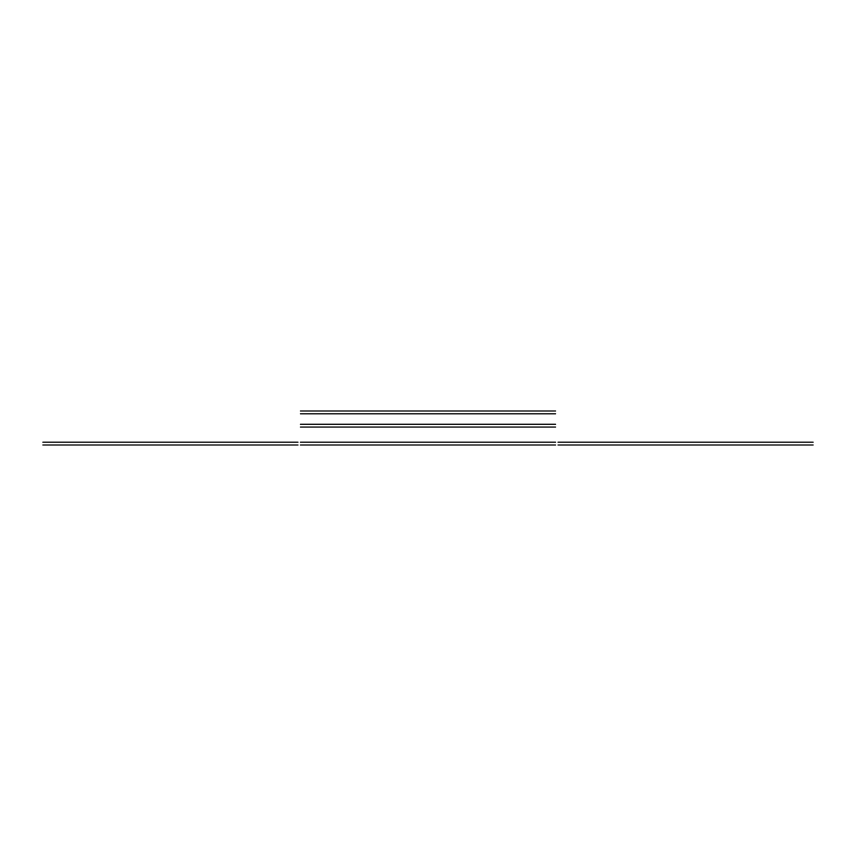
<?xml version="1.0" encoding="UTF-8"?>
<svg xmlns="http://www.w3.org/2000/svg" width="856" height="856" viewBox="0 0 856 856"><rect width="100%" height="100%" fill="white"/><g stroke="black" fill="none" stroke-linecap="round" stroke-linejoin="round"><path stroke-width="1.28" d="M300.381 410.998L555.63 410.998M300.381 413.801L555.63 413.801M300.37 424.276L555.63 424.276M300.37 427.069L555.63 427.069M42.8 442.199L298.049 442.199M300.381 442.199L555.63 442.199M557.952 442.199L813.2 442.199M42.8 445.002L298.049 445.002M300.381 445.002L555.63 445.002M557.952 445.002L813.2 445.002"/></g></svg>
